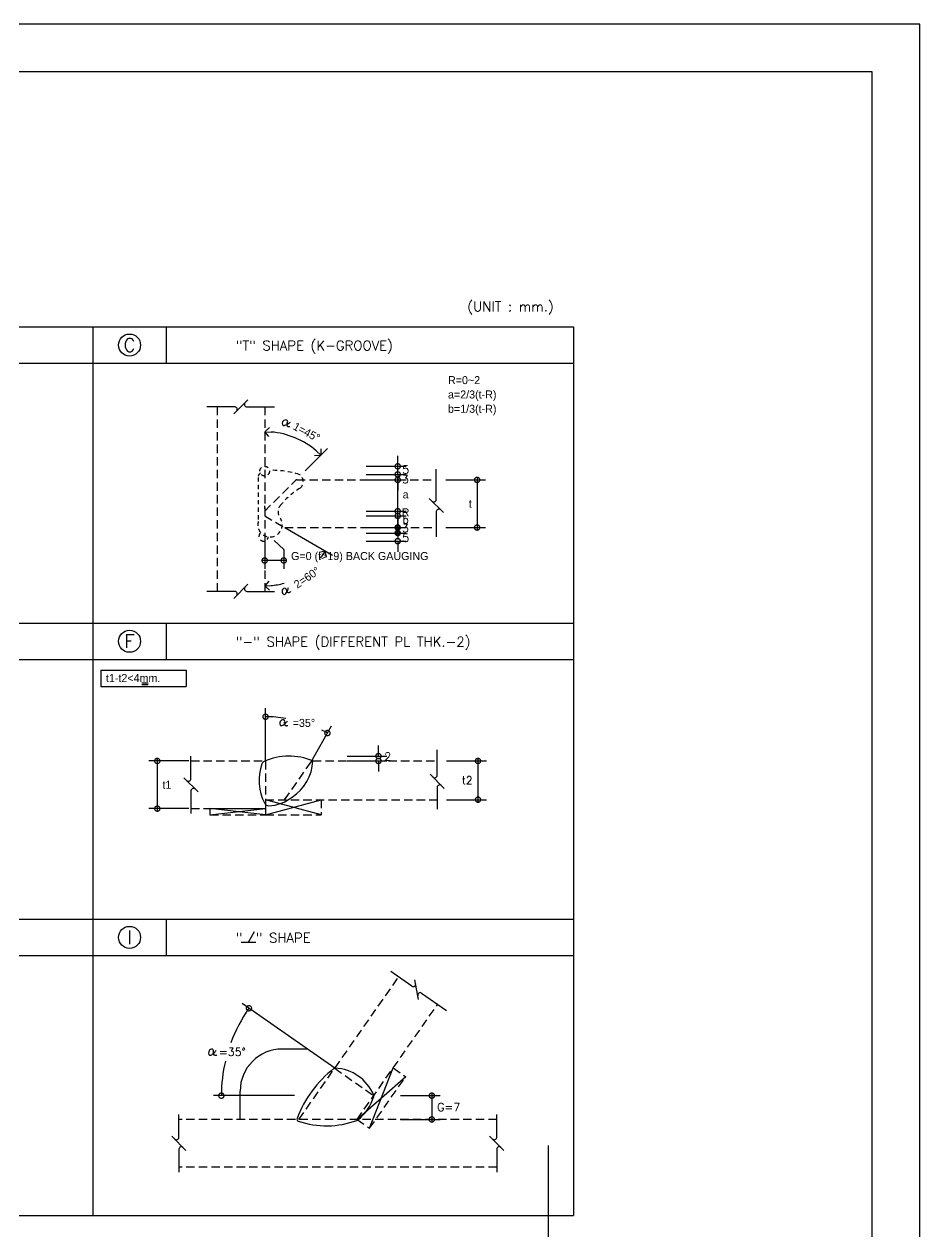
# Model space of a CAD drawing. Header units: inches. Extents: x 460503 to 460688, y 47570 to 48852.
# Drawn here: x 460661.4 to 460688.08, y 48815.56 to 48851.53 of the extents above; entities that cross this region are included whole.
import ezdxf
from ezdxf.enums import TextEntityAlignment as Align

# ---------------------------------------------------------------- set-up
doc = ezdxf.new("R2010")
doc.units = ezdxf.units.IN
doc.header["$MEASUREMENT"] = 0
doc.linetypes.add('HIDDEN', pattern=[0.375, 0.25, -0.125])
doc.linetypes.add('HIDDEN2', pattern=[0.1875, 0.125, -0.0625])
for name, color, linetype in [('1', 1, 'Continuous'), ('3', 3, 'HIDDEN'), ('BAR', 4, 'Continuous'), ('DIM', 8, 'Continuous'), ('E10', 3, 'Continuous'), ('lateral brace', 5, 'Continuous'), ('Layer4', 118, 'Continuous')]:
    doc.layers.add(name, color=color, linetype=linetype)
doc.layers.add('TEXT', color=250, linetype='Continuous', lineweight=30)
doc.styles.add('E100', font='SIMPLEX.shx', dxfattribs={"width": 0.7})
doc.styles.add('E140', font='simplex', dxfattribs={"height": 0.32})
doc.styles.add('E8', font='nokyak.shx', dxfattribs={"height": 0.19})

# ---------------------------------------------------------------- blocks, each defined once
blk = doc.blocks.new('ARE')
at = {"color": 2}
for p, q in [((-0.71, 0.71), (0, 0)), ((-0.71, -0.71), (0, 0)), ((0, 0), (-1, 0))]:
    blk.add_line(p, q, dxfattribs=at)
blk = doc.blocks.new('_DOTSMALL')
at = {"color": 0, "linetype": 'ByBlock', "const_width": 0.5}
blk.add_lwpolyline([(-0.0625, 0, 1), (0.0625, 0, 1)], format="xyb", close=True, dxfattribs=at)

msp = doc.modelspace()

# ---------------------------------------------------------------- linework, layer by layer
at = {"color": 2}
for p, q in [((460634.83233617, 48842.51165318), (460677.76381593, 48842.51165318)), ((460663.45332268, 48842.51165318), (460663.45332268, 48816.04770725)), ((460665.63307264, 48842.51165318), (460665.63307264, 48841.42898682)), ((460677.76381593, 48842.51165318), (460677.76381593, 48816.04770725)), ((460634.83233617, 48841.42898682), (460677.76381593, 48841.42898682)), ((460634.83233617, 48833.69033787), (460677.76381593, 48833.69033787)), ((460665.63307264, 48833.69033787), (460665.63307264, 48832.60767151)), ((460634.83233617, 48832.60767151), (460677.76381593, 48832.60767151)), ((460634.83233617, 48824.86902256), (460677.76381593, 48824.86902256)), ((460634.83233617, 48824.86902256), (460677.76381593, 48824.86902256)), ((460665.63307264, 48824.86902256), (460665.63307264, 48823.7863562)), ((460665.63307264, 48824.86902256), (460665.63307264, 48823.7863562)), ((460634.83233617, 48823.7863562), (460677.76381593, 48823.7863562)), ((460634.83233617, 48816.04770725), (460677.76381593, 48816.04770725))]:
    msp.add_line(p, q, dxfattribs=at)
at = {"color": 3}
for p, q in [((460663.69083531, 48832.28350868), (460663.69083531, 48831.80305288)), ((460663.69083531, 48832.28350868), (460666.23396305, 48832.28350868)), ((460666.23396305, 48832.28350868), (460666.23396305, 48831.80305288)), ((460663.69083531, 48831.80305288), (460666.23396305, 48831.80305288)), ((460668.08821506, 48824.1840775), (460668.26197684, 48824.50298431)), ((460667.87156265, 48824.1840775), (460668.30486748, 48824.1840775))]:
    msp.add_line(p, q, dxfattribs=at)
at = {"color": 1}
for centre in [(460664.54319766, 48841.97032), (460664.54319766, 48833.14900469), (460664.54319766, 48824.32768938)]:
    msp.add_circle(centre, 0.32788919, dxfattribs=at)
at = {"layer": '1'}
for q in [(460677.01339152, 48807.37192601), (460677.01339152, 48808.78450956)]:
    msp.add_line((460677.01339152, 48818.12704352), q, dxfattribs=at)
msp.add_lwpolyline([(460605.39994036, 48793.48119519), (460686.66829053, 48793.48119519), (460686.66829053, 48850.11419183), (460605.39994036, 48850.11419183)], close=True, dxfattribs=at)
for centre, radius, start, end in [((460669.29532336, 48827.92111186), 1.80568254, 66.925195966, 114.259192494), ((460669.83109595, 48829.00027341), 1.43248878, 159.736763553, 208.549900031), ((460668.60499494, 48829.45292779), 0.1255, 114.259192494, 159.736763553), ((460668.65527334, 48829.63900826), 1.34894713, 302.945719551, 357.591864618), ((460668.68303542, 48828.37563216), 0.1255, 208.549900031, 271.592), ((460668.6537693, 48829.4286433), 1.17891776, 271.592, 308.576277052), ((460672.80910114, 48817.66580585), 3.51508839, 128.381008192, 158.803395163), ((460670.66397502, 48820.3708576), 0.06275, 87.156559449, 126.528253025), ((460670.60176091, 48819.11826277), 1.3168889, 22.839227454, 87.156559449), ((460671.75757235, 48819.60505258), 0.06275, 343.329767062, 22.839227454), ((460670.49385247, 48819.98347119), 1.38191207, 307.539457166, 343.329767062), ((460669.58939693, 48818.91179273), 0.06275, 156.559970735, 251.34801414), ((460670.40729382, 48821.33289164), 2.61826859, 251.33431279, 290.354614636)]:
    msp.add_arc(centre, radius, start, end, dxfattribs=at)
at = {"layer": '3'}
for p, q in [((460667.14884512, 48840.13047478), (460667.14884512, 48834.63534555)), ((460668.56874908, 48840.13047478), (460668.56874908, 48834.63534555)), ((460669.52838012, 48837.95495033), (460673.68055953, 48837.95495033)), ((460668.56874908, 48837.02131119), (460669.48400917, 48837.93657128)), ((460668.56874908, 48837.09168494), (460668.56874908, 48837.18111308)), ((460668.56874908, 48836.88194469), (460669.16959459, 48836.53504637)), ((460669.16959459, 48836.53504637), (460673.68055953, 48836.53504637)), ((460666.37238952, 48829.58232885), (460668.59455875, 48829.58232885)), ((460668.59455875, 48829.58232885), (460668.59455875, 48828.16242489)), ((460669.16334607, 48828.42978837), (460669.95162739, 48829.55557077)), ((460670.00302918, 48829.58232885), (460673.70636921, 48829.58232885)), ((460668.59455875, 48828.42978837), (460668.59455875, 48827.97362666)), ((460668.59455875, 48828.42978837), (460673.70636921, 48828.42978837)), ((460668.59455875, 48828.42978837), (460670.25026701, 48828.42978837)), ((460670.25026701, 48828.42978837), (460670.25026701, 48827.97362666)), ((460666.37238952, 48828.16242489), (460668.59455875, 48828.16242489)), ((460666.93885049, 48828.16242489), (460666.93885049, 48827.97362666)), ((460666.93885049, 48828.16242489), (460668.59455875, 48828.16242489)), ((460666.93885049, 48827.97362666), (460668.59455875, 48827.97362666)), ((460668.59455875, 48828.16242489), (460668.59455875, 48827.97362666)), ((460668.59455875, 48827.97362666), (460670.25026701, 48827.97362666)), ((460669.58788878, 48818.90431655), (460672.55933485, 48823.14798133)), ((460671.32127145, 48818.90431655), (460673.72245208, 48822.33355787)), ((460670.65444327, 48820.42751422), (460671.8175605, 48819.61309077)), ((460672.39546514, 48820.43842413), (460672.76913094, 48820.17678052)), ((460671.69493725, 48818.64267294), (460672.76913094, 48820.17678052)), ((460675.48268195, 48818.90431655), (460666.0121509, 48818.90431655)), ((460671.32127145, 48818.90431655), (460671.69493725, 48818.64267294)), ((460675.48268195, 48817.48441259), (460666.0121509, 48817.48441259))]:
    msp.add_line(p, q, dxfattribs=at)
for centre, end in [((460669.52838012, 48837.89220033), 135), ((460670.00302918, 48829.51957885), 145.000000001)]:
    msp.add_arc(centre, 0.06275, 90, end, dxfattribs=at)
at = {"layer": 'BAR', "color": 1}
for p, q in [((460667.68276416, 48840.13047478), (460666.84192876, 48840.13047478)), ((460667.64630654, 48839.91798423), (460668.07128765, 48840.34296533)), ((460668.03483003, 48840.13047478), (460668.8656775, 48840.13047478)), ((460673.68055953, 48837.36780591), (460673.68055953, 48838.27866088)), ((460673.46806898, 48837.40426352), (460673.89305008, 48836.97928242)), ((460673.68055953, 48837.01574003), (460673.68055953, 48836.25491214)), ((460667.64630654, 48834.422855), (460668.07128765, 48834.8478361)), ((460667.68276416, 48834.63534555), (460666.84192876, 48834.63534555)), ((460668.03483003, 48834.63534555), (460668.8656775, 48834.63534555)), ((460666.37238952, 48829.04840981), (460666.37238952, 48829.73026936)), ((460673.70636921, 48829.15181647), (460673.70636921, 48829.90935134)), ((460666.15989897, 48829.08486742), (460666.58488008, 48828.65988632)), ((460673.49387865, 48829.18827409), (460673.91885976, 48828.76329298)), ((460666.37238952, 48828.69634393), (460666.37238952, 48828.01448438)), ((460673.70636921, 48828.7997506), (460673.70636921, 48828.14965414)), ((460672.95309604, 48822.87226677), (460672.32986232, 48823.30865972)), ((460673.14947628, 48822.47535678), (460673.04511129, 48823.06724007)), ((460673.24149152, 48822.67033008), (460673.98762024, 48822.14788513)), ((460666.0121509, 48818.37039751), (460666.0121509, 48819.05225707)), ((460675.48268195, 48818.37039751), (460675.48268195, 48819.05225707)), ((460665.79966035, 48818.40685512), (460666.22464145, 48817.98187402)), ((460675.2701914, 48818.40685512), (460675.6951725, 48817.98187402)), ((460666.0121509, 48818.01833163), (460666.0121509, 48817.33647208)), ((460675.48268195, 48818.01833163), (460675.48268195, 48817.33647208))]:
    msp.add_line(p, q, dxfattribs=at)
for centre, start, end in [((460667.67795342, 48840.05550718), 310.267511814, 86.328315285), ((460668.03964077, 48840.20544238), 130.267511814, 266.328315285), ((460673.60559193, 48837.37261664), 220.267511814, 356.328315285), ((460673.75552713, 48837.0109293), 40.267511814, 176.328315285), ((460668.03964077, 48834.71031315), 130.267511814, 266.328315285), ((460667.67795342, 48834.56037795), 310.267511814, 86.328315285), ((460666.29742192, 48829.05322054), 220.267511814, 356.328315285), ((460673.63140161, 48829.15662721), 220.267511814, 356.328315285), ((460666.44735712, 48828.6915332), 40.267511814, 176.328315285), ((460673.78133681, 48828.79493986), 40.267511814, 176.328315285), ((460672.99215497, 48822.93643596), 238.671684714, 14.732488187), ((460673.2024326, 48822.60616089), 58.671684714, 194.732488187), ((460665.9371833, 48818.37520824), 220.267511814, 356.328315285), ((460675.40771435, 48818.37520824), 220.267511814, 356.328315285), ((460666.0871185, 48818.0135209), 40.267511814, 176.328315285), ((460675.55764955, 48818.0135209), 40.267511814, 176.328315285)]:
    msp.add_arc(centre, 0.0751218, start, end, dxfattribs=at)
at = {"layer": 'DIM'}
for p, q in [((460669.77904293, 48838.22737207), (460670.44016115, 48838.8884903)), ((460669.1375364, 48835.88470198), (460668.85314274, 48836.15280699)), ((460670.25026701, 48827.97362666), (460668.59455875, 48828.42978837)), ((460668.59455875, 48827.97362666), (460670.25026701, 48828.42978837)), ((460666.93885049, 48827.97362666), (460668.59455875, 48828.16242489)), ((460668.59455875, 48827.97362666), (460666.93885049, 48828.16242489)), ((460669.83268073, 48821.00291855), (460669.09219332, 48821.00291855)), ((460671.69493725, 48818.64267294), (460672.39546514, 48820.43842413)), ((460672.76913094, 48820.17678052), (460671.32127145, 48818.90431655)), ((460669.45731937, 48819.61309077), (460667.04185861, 48819.61309077)), ((460667.83719332, 48818.90431655), (460667.83719332, 48819.74791855))]:
    msp.add_line(p, q, dxfattribs=at)
at = {"layer": 'DIM', "color": 1}
for p, q in [((460672.53084849, 48838.35947435), (460672.53084849, 48838.67322435)), ((460671.59575718, 48838.35947435), (460672.78184849, 48838.35947435)), ((460672.53084849, 48838.11821496), (460672.53084849, 48838.43196496)), ((460671.59575718, 48838.11821496), (460672.78184849, 48838.11821496)), ((460671.59575718, 48838.11821496), (460672.78184849, 48838.11821496)), ((460671.59575718, 48837.95495033), (460672.78184849, 48837.95495033)), ((460671.59575718, 48837.95495033), (460672.78184849, 48837.95495033)), ((460672.53084849, 48838.11821496), (460672.53084849, 48837.80446496)), ((460672.53084849, 48836.95856119), (460672.53084849, 48838.01770033)), ((460672.53084849, 48837.95495033), (460672.53084849, 48837.64120033)), ((460673.96149857, 48837.95495033), (460675.14758987, 48837.95495033)), ((460674.89658987, 48838.01770033), (460674.89658987, 48836.47229637)), ((460672.53084849, 48837.02131119), (460672.53084849, 48837.33506119)), ((460671.59575718, 48837.02131119), (460672.78184849, 48837.02131119)), ((460671.59575718, 48837.02131119), (460672.78184849, 48837.02131119)), ((460671.59575718, 48836.88194469), (460672.78184849, 48836.88194469)), ((460671.59575718, 48836.88194469), (460672.78184849, 48836.88194469)), ((460672.53084849, 48836.47229637), (460672.53084849, 48836.94469469)), ((460672.53084849, 48836.88194469), (460672.53084849, 48836.56819469)), ((460669.16959459, 48836.53504637), (460670.59143136, 48835.71414853)), ((460671.59575718, 48836.53504637), (460672.78184849, 48836.53504637)), ((460671.59575718, 48836.53504637), (460672.78184849, 48836.53504637)), ((460672.53084849, 48836.53504637), (460672.53084849, 48836.72329637)), ((460672.53084849, 48836.37178173), (460672.53084849, 48836.68553173)), ((460673.96149857, 48836.53504637), (460675.14758987, 48836.53504637)), ((460671.59575718, 48836.37178173), (460672.78184849, 48836.37178173)), ((460671.59575718, 48836.37178173), (460672.78184849, 48836.37178173)), ((460672.53084849, 48836.37178173), (460672.53084849, 48836.18353173)), ((460668.56874908, 48836.12440452), (460668.56874908, 48835.30386517)), ((460669.1375364, 48835.88470198), (460669.1375364, 48835.30386517)), ((460671.59575718, 48836.13052235), (460672.78184849, 48836.13052235)), ((460672.53084849, 48836.13052235), (460672.53084849, 48835.81677235)), ((460669.2002864, 48835.55486517), (460668.50599908, 48835.55486517)), ((460668.59455875, 48829.58232885), (460668.59455875, 48831.15061791)), ((460669.95162739, 48829.55557077), (460670.56116022, 48830.63281075)), ((460671.95729765, 48829.72669795), (460671.95729765, 48830.04044795)), ((460671.02220635, 48829.72669795), (460672.20829765, 48829.72669795)), ((460666.3052318, 48829.58232885), (460665.1191405, 48829.58232885)), ((460665.3701405, 48829.64507885), (460665.3701405, 48828.09967489)), ((460671.02220635, 48829.58232885), (460672.20829765, 48829.58232885)), ((460671.95729765, 48829.58232885), (460671.95729765, 48829.26857885)), ((460673.98730825, 48829.58232885), (460675.17339955, 48829.58232885)), ((460674.92239955, 48829.64507885), (460674.92239955, 48828.36703837)), ((460673.98730825, 48828.42978837), (460675.17339955, 48828.42978837)), ((460666.3052318, 48828.16242489), (460665.1191405, 48828.16242489)), ((460670.65444327, 48820.42751422), (460667.89368058, 48822.36062107)), ((460672.61168562, 48819.61309077), (460673.79777693, 48819.61309077)), ((460673.54677693, 48819.67584077), (460673.54677693, 48818.84156655)), ((460672.61168562, 48818.90431655), (460673.79777693, 48818.90431655))]:
    msp.add_line(p, q, dxfattribs=at)
at = {"layer": 'DIM', "linetype": 'HIDDEN2'}
msp.add_line((460668.37652773, 48838.0289196), (460668.37652773, 48836.71481748), dxfattribs=at)
at = {"layer": 'DIM'}
msp.add_lwpolyline([(460603.98411544, 48792.06537028), (460688.08411544, 48792.06537028), (460688.08411544, 48851.53001674), (460603.98411544, 48851.53001674)], close=True, dxfattribs=at)
at = {"layer": 'DIM', "linetype": 'HIDDEN2'}
msp.add_circle((460668.56874908, 48838.21471872), 0.14475563, dxfattribs=at)
at = {"layer": 'DIM', "color": 1}
for centre, radius, start, end in [((460668.56874908, 48837.02131119), 2.367601, 49.484403612, 85.443162205), ((460668.56874908, 48836.88194469), 2.08459233, 322.703906112, 324.824120418), ((460668.56874908, 48836.88194469), 2.08459233, 275.175879582, 286.026275748), ((460668.59455875, 48827.1571953), 3.74242261, 80.685988529, 90), ((460668.59455875, 48827.1571953), 3.74242261, 60.49759167, 63.343260076), ((460671.8175605, 48819.61309077), 4.5391729, 145.000000001, 159.746456806), ((460671.8175605, 48819.61309077), 4.5391729, 166.86255577, 180)]:
    msp.add_arc(centre, radius, start, end, dxfattribs=at)
at = {"layer": 'DIM', "linetype": 'HIDDEN2'}
for centre, radius, start, end in [((460668.5137669, 48838.04204592), 0.13786548, 119.439375558, 185.463467691), ((460668.78774476, 48835.48204507), 2.75855393, 72.869180233, 91.542209474), ((460669.46695574, 48837.90642982), 0.25026126, 308.216030589, 57.806776255), ((460670.70332825, 48835.90014493), 2.10822749, 120.864914386, 140.96812351), ((460669.2689485, 48837.00296973), 0.30310957, 132.117736704, 223.296055511), ((460668.72848976, 48836.62061336), 0.36435105, 165.015770265, 28.614610813), ((460668.53684593, 48836.2703355), 0.13911048, 133.176497161, 355.790496729)]:
    msp.add_arc(centre, radius, start, end, dxfattribs=at)
at = {"layer": 'DIM'}
for centre, radius, start, end in [((460669.09219332, 48819.74791855), 1.255, 90, 180), ((460671.29762799, 48818.93746283), 0.06275, 288.949282304, 307.539457166)]:
    msp.add_arc(centre, radius, start, end, dxfattribs=at)
at = {"layer": 'lateral brace'}
msp.add_lwpolyline([(460603.98411544, 48792.06537028), (460688.08411544, 48792.06537028), (460688.08411544, 48851.53001674), (460603.98411544, 48851.53001674)], close=True, dxfattribs=at)
at = {"layer": 'Layer4'}
msp.add_lwpolyline([(460688.08411544, 48851.53001674), (460603.98411544, 48851.53001674), (460603.98411544, 48792.06537028), (460688.08411544, 48792.06537028)], close=True, dxfattribs=at)
at = {"layer": 'TEXT'}
for p, q in [((460664.91160607, 48831.91486823), (460665.09566811, 48831.91486823)), ((460664.91160607, 48831.8612983), (460665.09566811, 48831.8612983))]:
    msp.add_line(p, q, dxfattribs=at)
for centre, radius, start, end in [((460669.23187965, 48839.62844182), 0.13880839, 157.872446645, 190.181249488), ((460669.12764022, 48839.6097214), 0.03290129, 190.181249488, 259.888103297), ((460669.1912504, 48839.64496241), 0.09494878, 122.494756771, 157.872446645), ((460669.13888274, 48839.67276072), 0.09693528, 259.888103297, 290.431114127), ((460669.20066824, 48839.63017638), 0.11247938, 90.073771993, 122.494756771), ((460668.98601281, 48840.08313333), 0.53485638, 290.431114127, 303.307501655), ((460669.20059239, 48839.68908144), 0.05357428, 316.432960892, 90.073771993), ((460669.28486389, 48839.60892317), 0.06273149, 136.432960892, 252.75514704), ((460669.30219654, 48839.66476112), 0.1211977, 252.755147043, 265.891161032), ((460669.07665903, 48839.94517702), 0.36978463, 303.307501655, 308.646097743), ((460669.30264592, 48839.67101682), 0.12746953, 265.891161032, 278.698549441), ((460669.07129957, 48839.95187963), 0.37836652, 308.646097743, 313.923759755), ((460669.19591209, 48834.62975527), 0.11247938, 125.082045071, 157.503029851), ((460669.16205645, 48834.67795907), 0.05357428, 351.441233972, 125.082045071), ((460668.91362576, 48834.81661916), 0.36978463, 338.315774734, 343.654370822), ((460668.90539074, 48834.81903437), 0.37836652, 343.654370822, 348.932032834), ((460669.17971557, 48834.63646308), 0.09494878, 157.503029851, 192.880719724), ((460669.22247151, 48834.64624036), 0.13880839, 192.880719724, 225.189522567), ((460669.147832, 48834.57110543), 0.03290129, 225.189522567, 294.896376374), ((460669.12087507, 48834.62918877), 0.09693528, 294.896376374, 325.439387204), ((460668.76023543, 48834.87761167), 0.53485638, 325.439387205, 338.315774734), ((460669.27706701, 48834.66065001), 0.06273149, 171.441233973, 287.763420121), ((460669.25922971, 48834.71632881), 0.1211977, 287.763420121, 300.899434112), ((460669.25600892, 48834.72171047), 0.12746953, 300.899434112, 313.70682252), ((460669.11250221, 48830.71228659), 0.09494878, 134.319732896, 169.69742277), ((460669.12475017, 48830.69974429), 0.11247938, 101.898748116, 134.319732896), ((460669.11260495, 48830.75738372), 0.05357428, 328.257937018, 101.898748116), ((460668.93220263, 48830.98810981), 0.37836652, 320.471073866, 325.748735881), ((460669.15565467, 48830.70444246), 0.13880839, 169.69742277, 202.006225613), ((460669.05746363, 48830.66475829), 0.03290129, 202.006225613, 271.713079422), ((460669.05554937, 48830.72876365), 0.09693528, 271.713079422, 302.256090251), ((460668.82182895, 48831.09910087), 0.53485638, 302.256090251, 315.13247778), ((460669.2115143, 48830.69619571), 0.06273149, 148.257937018, 264.580123166), ((460668.93882187, 48830.98264772), 0.36978463, 315.13247778, 320.471073867), ((460669.21703665, 48830.75440053), 0.1211977, 264.580123166, 277.716137158), ((460669.21619456, 48830.76061556), 0.12746953, 277.716137158, 290.523525567), ((460667.0378571, 48820.89101635), 0.13880839, 169.69742277, 202.006225613), ((460666.99470464, 48820.89886048), 0.09494878, 134.319732896, 169.69742277), ((460666.93966606, 48820.85133218), 0.03290129, 202.006225613, 271.713079422), ((460667.0069526, 48820.88631818), 0.11247938, 101.898748116, 134.319732896), ((460666.9377518, 48820.91533754), 0.09693528, 271.713079422, 302.256090251), ((460666.99480738, 48820.94395761), 0.05357428, 328.257937018, 101.898748116), ((460666.70403138, 48821.28567476), 0.53485638, 302.256090251, 315.13247778), ((460667.09371673, 48820.88276959), 0.06273149, 148.257937018, 264.580123166), ((460666.8210243, 48821.16922161), 0.36978463, 315.13247778, 320.471073867), ((460667.09923908, 48820.94097442), 0.1211977, 264.580123166, 277.716137158), ((460666.81440506, 48821.1746837), 0.37836652, 320.471073866, 325.748735881), ((460667.09839699, 48820.94718945), 0.12746953, 277.716137158, 290.523525567)]:
    msp.add_arc(centre, radius, start, end, dxfattribs=at)

# ---------------------------------------------------------------- block references
at = {"layer": 'DIM', "color": 1}
for name, p, xscale, yscale, zscale, rotation in [('ARE', (460668.56874908, 48839.38891218), 0.1882500000000021, 0.1882500000000021, 0.1882500000000021, 177.7215811025008), ('ARE', (460670.24501094, 48838.69334009), 0.1882500000000037, 0.1882500000000037, 0.1882500000000037, 317.2059847150122), ('_DOTSMALL', (460672.53084849, 48838.35947435), 0.3137499999999818, 0.3137499999999818, 0.3137499999999818, 270), ('_DOTSMALL', (460672.53084849, 48838.11821496), 0.3137499999999818, 0.3137499999999818, 0.3137499999999818, 270), ('_DOTSMALL', (460672.53084849, 48838.11821496), 0.3137499999999818, 0.3137499999999818, 0.3137499999999818, 90), ('_DOTSMALL', (460672.53084849, 48837.95495033), 0.3137499999999818, 0.3137499999999818, 0.3137499999999818, 90), ('_DOTSMALL', (460672.53084849, 48837.95495033), 0.3137499999999818, 0.3137499999999818, 0.3137499999999818, 90), ('_DOTSMALL', (460674.89658987, 48837.95495033), 0.3137499999999818, 0.3137499999999818, 0.3137499999999818, 90), ('_DOTSMALL', (460672.53084849, 48837.02131119), 0.3137499999999818, 0.3137499999999818, 0.3137499999999818, 270), ('_DOTSMALL', (460672.53084849, 48837.02131119), 0.3137499999999818, 0.3137499999999818, 0.3137499999999818, 270), ('_DOTSMALL', (460672.53084849, 48836.88194469), 0.3137499999999818, 0.3137499999999818, 0.3137499999999818, 90), ('_DOTSMALL', (460672.53084849, 48836.88194469), 0.3137499999999818, 0.3137499999999818, 0.3137499999999818, 90), ('_DOTSMALL', (460672.53084849, 48836.53504637), 0.3137499999999818, 0.3137499999999818, 0.3137499999999818, 270), ('_DOTSMALL', (460672.53084849, 48836.53504637), 0.1882500000000164, 0.1882500000000164, 0.1882500000000164, 270), ('_DOTSMALL', (460674.89658987, 48836.53504637), 0.3137499999999818, 0.3137499999999818, 0.3137499999999818, 270), ('_DOTSMALL', (460672.53084849, 48836.37178173), 0.3137499999999818, 0.3137499999999818, 0.3137499999999818, 270), ('_DOTSMALL', (460672.53084849, 48836.13052235), 0.3137499999999818, 0.3137499999999818, 0.3137499999999818, 90), ('_DOTSMALL', (460672.53084849, 48836.37178173), 0.1882500000000164, 0.1882500000000164, 0.1882500000000164, 90), ('ARE', (460670.37405899, 48835.83964853), 0.1882500000000139, 0.1882500000000139, 0.1882500000000139, 57.41206020874289), ('_DOTSMALL', (460668.56874908, 48835.55486517), 0.3137500000000046, 0.3137500000000046, 0.3137500000000046, 180), ('ARE', (460668.56874908, 48834.79735236), 0.1882500000000039, 0.1882500000000039, 0.1882500000000039, 182.5879397912727), ('_DOTSMALL', (460668.59455875, 48830.89961791), 0.3137500000000046, 0.3137500000000046, 0.3137500000000046, 180.0000000000083), ('_DOTSMALL', (460670.43755273, 48830.41435667), 0.3137499999999973, 0.3137499999999973, 0.3137499999999973, 330.4975916686521), ('_DOTSMALL', (460665.3701405, 48829.58232885), 0.3137499999999818, 0.3137499999999818, 0.3137499999999818, 90), ('_DOTSMALL', (460671.95729765, 48829.72669795), 0.3137499999999818, 0.3137499999999818, 0.3137499999999818, 270), ('_DOTSMALL', (460671.95729765, 48829.58232885), 0.3137499999999818, 0.3137499999999818, 0.3137499999999818, 90), ('_DOTSMALL', (460674.92239955, 48829.58232885), 0.3137499999999818, 0.3137499999999818, 0.3137499999999818, 90), ('_DOTSMALL', (460665.3701405, 48828.16242489), 0.3137499999999818, 0.3137499999999818, 0.3137499999999818, 270), ('_DOTSMALL', (460674.92239955, 48828.42978837), 0.3137499999999818, 0.3137499999999818, 0.3137499999999818, 270), ('_DOTSMALL', (460668.09928775, 48822.21665338), 0.3137499999999905, 0.3137499999999905, 0.3137499999999905, 55.00000000000647), ('_DOTSMALL', (460667.27838761, 48819.61309077), 0.3137499999999818, 0.3137499999999818, 0.3137499999999818, 270), ('_DOTSMALL', (460673.54677693, 48819.61309077), 0.3137499999999818, 0.3137499999999818, 0.3137499999999818, 90), ('_DOTSMALL', (460673.54677693, 48818.90431655), 0.3137499999999818, 0.3137499999999818, 0.3137499999999818, 270)]:
    msp.add_blockref(name, p, dxfattribs=dict(at, xscale=xscale, yscale=yscale, zscale=zscale, rotation=rotation))
at = {"layer": 'DIM', "color": 1, "xscale": 0.3137500000000046, "yscale": 0.3137500000000046, "zscale": 0.3137500000000046}
msp.add_blockref('_DOTSMALL', (460669.1375364, 48835.55486517), dxfattribs=at)

# ---------------------------------------------------------------- texts
at = {"color": 4, "style": 'E140'}
for s, p in [('C', (460664.54319766, 48841.97032)), ('F', (460664.54319766, 48833.14900469)), ('I', (460664.54319766, 48824.32768938))]:
    msp.add_text(s, height=0.4016, dxfattribs=at).set_placement(p, align=Align.MIDDLE_CENTER)
at = {"layer": 'DIM', "color": 2, "char_height": 0.23845, "attachment_point": 5, "style": 'E8'}
for s, insert, rotation in [('\\A1;1=45°', (460669.81843096, 48839.37741626), 332.058449728), ('\\A1;2=60%%D', (460669.82460031, 48835.04542086), 34.36509093)]:
    msp.add_mtext(s, dxfattribs=dict(at, insert=insert, rotation=rotation))
for s, insert in [('\\A1;\\Fromans.shx;5', (460672.76789092, 48838.26329814)), ('\\A1;\\Fromans.shx;3', (460672.76307277, 48837.97442853)), ('\\A1;a', (460672.76789092, 48837.52063468)), ('\\A1;t', (460674.69206754, 48837.24499835)), ('\\A1;R', (460672.76393774, 48836.98880321)), ('\\A1;\\Fromans.shx;b', (460672.76789092, 48836.77167315)), ('\\A1;\\Fromans.shx;3', (460672.76307277, 48836.51556816)), ('\\A1;\\Fromans.shx;5', (460672.76789092, 48836.22669856)), ('\\A1;=35%%D', (460669.7369136, 48830.7147638)), ('\\A1;\\Fromans.shx;2', (460672.23262789, 48829.71273782)), ('\\A1;t1', (460665.65652308, 48828.87237687)), ('\\A1;\\Fromans.shx;t2', (460674.60021394, 48829.00605861)), ('\\A1;\\Fromans.shx;=35°', (460667.60365876, 48820.91461429)), ('\\A1;\\Fromans.shx;G=7', (460674.05017824, 48819.27386039))]:
    msp.add_mtext(s, dxfattribs=dict(at, insert=insert))
at = {"layer": 'E10', "color": 3, "style": 'E100'}
for s, p in [('(UNIT : mm.)', (460674.60339528, 48842.97578465)), ('"T" SHAPE (K-GROOVE)', (460667.70903226, 48841.81308976)), ('"-" SHAPE (DIFFERENT PL THK.-2)', (460667.70903226, 48832.99177445)), ('"  " SHAPE', (460667.70903226, 48824.17045914))]:
    msp.add_text(s, height=0.28865, dxfattribs=at).set_placement(p)
at = {"layer": 'TEXT', "style": 'E8'}
for s, p in [('R=0~2', (460674.02909438, 48840.8072176)), ('a=2/3(t-R)', (460674.02909438, 48840.38044011)), ('b=1/3(t-R)', (460674.02909438, 48839.95366262)), ('G=0 (t>19) BACK GAUGING', (460669.35471921, 48835.56733871)), ('t1-t2<4mm.', (460663.83963225, 48831.93241789))]:
    msp.add_text(s, height=0.23845, dxfattribs=at).set_placement(p)

doc.saveas('drawing.dxf')
